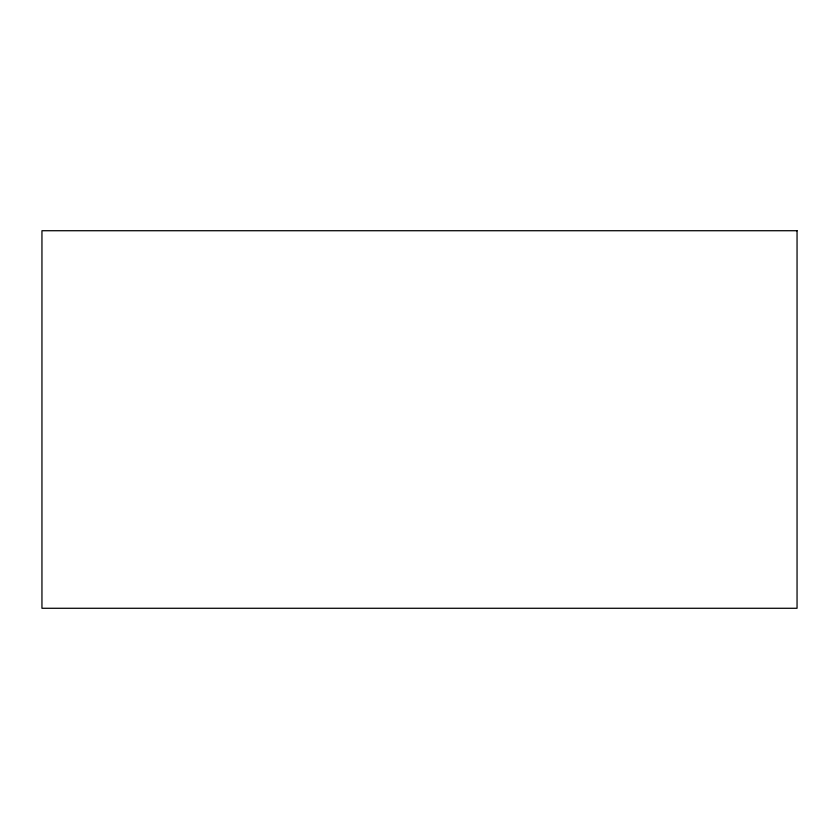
<?xml version="1.0" encoding="UTF-8"?>
<svg xmlns="http://www.w3.org/2000/svg" width="839" height="839" viewBox="0 0 839 839"><rect width="100%" height="100%" fill="white"/><g stroke="black" fill="none" stroke-linecap="round" stroke-linejoin="round"><path stroke-width="1.26" d="M797.05 230.725L41.95 230.725L41.95 608.275L797.05 608.275L797.05 230.725"/></g></svg>
